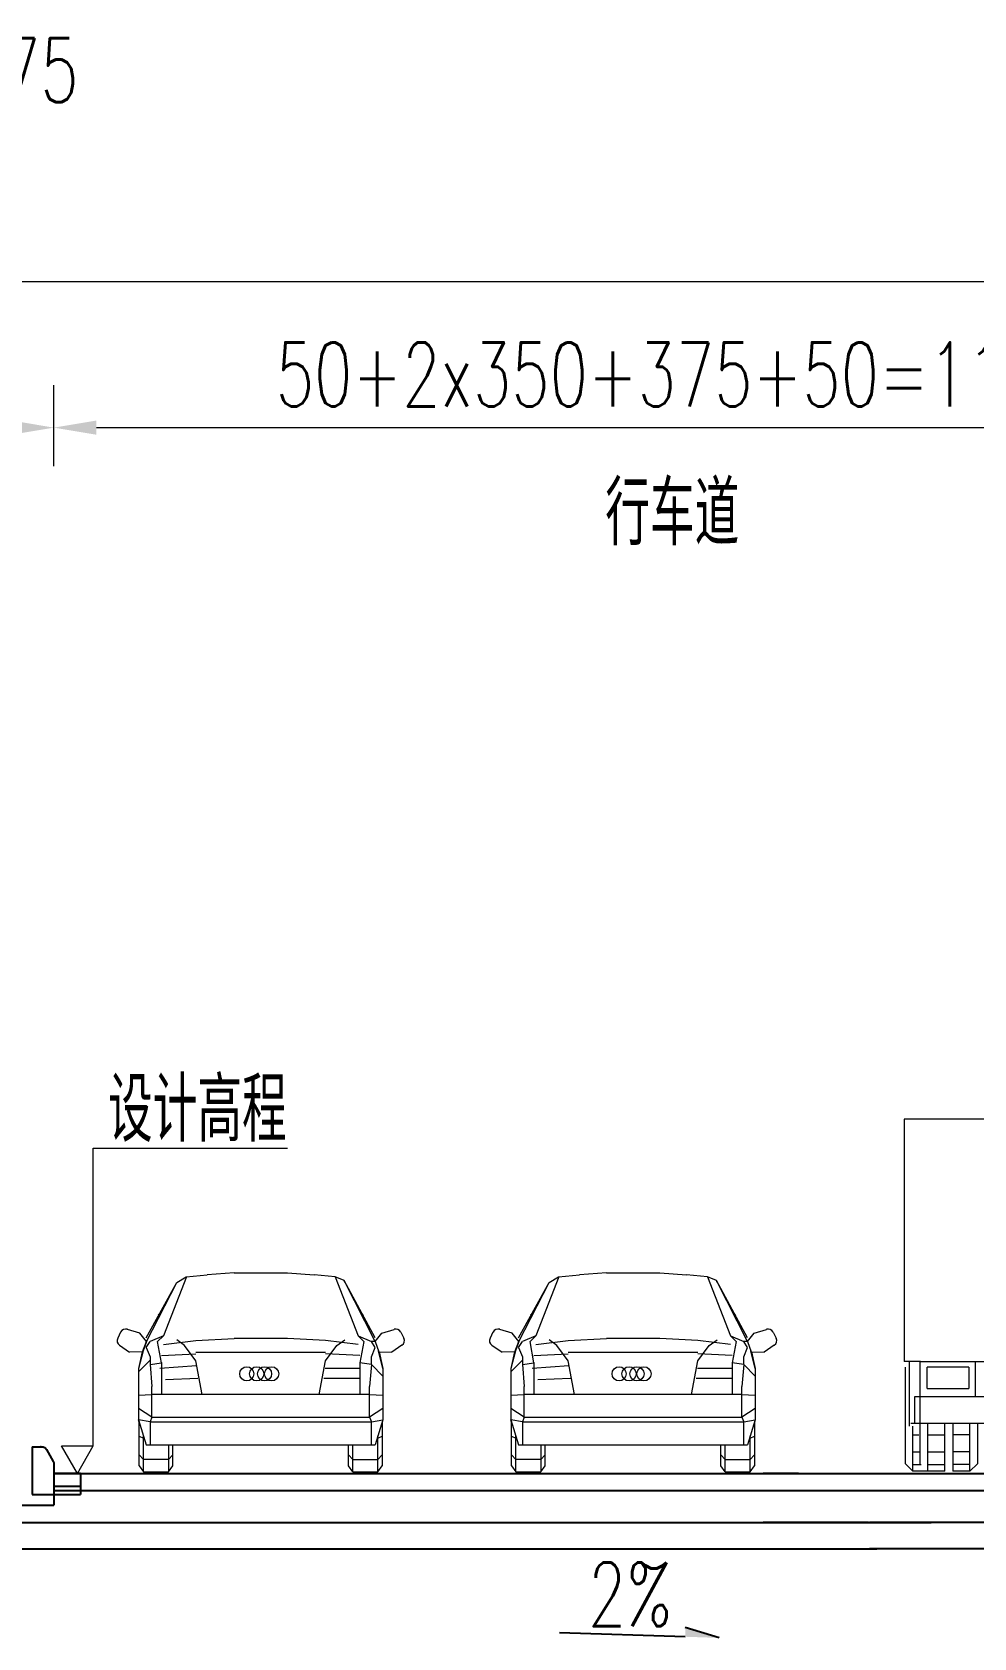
# Model space of a CAD drawing. Extents: x -1568 to -728, y -1287 to -990.
# Drawn here: x -907 to -862.7, y -1157.8 to -1082.4 of the extents above; entities that cross this region are included whole.
import ezdxf

# ---------------------------------------------------------------- set-up
doc = ezdxf.new("R2010")
doc.units = 0
doc.header["$LTSCALE"] = 5
doc.layers.get('0').update_dxf_attribs({"linetype": 'CONTINUOUS'})
doc.layers.get('Defpoints').update_dxf_attribs({"linetype": 'CONTINUOUS'})
doc.layers.add('PP-COM', color=7, linetype='CONTINUOUS')
doc.layers.add('文字', color=7, linetype='CONTINUOUS')
doc.layers.add('标注', color=4, linetype='CONTINUOUS', lineweight=15)
doc.layers.add('车人', color=7, linetype='CONTINUOUS', lineweight=9)
doc.styles.get("Standard").update_dxf_attribs({"font": 'simplex1.shx', "width": 0.7, "bigfont": 'hztxt.shx'})
doc.dimstyles.new('比例1：200', dxfattribs={"dimtxt": 3, "dimasz": 2, "dimexe": 2, "dimexo": 1, "dimgap": 1, "dimtad": 1, "dimlfac": 20, "dimzin": 13, "dimdsep": 46, "dimtxsty": 'Standard', "dimcen": -0.09, "dimclrd": 256, "dimclre": 256, "dimclrt": 7, "dimaunit": 1, "dimadec": 0, "dimazin": 2, "dimtfac": 0.0005, "dimtix": 1, "dimtmove": 2, "dimatfit": 3, "dimfxl": 0, "dimtolj": 1, "dimtzin": 13, "dimlwd": -1, "dimlwe": -1, "dimarcsym": 0})

# ---------------------------------------------------------------- blocks, each defined once
blk = doc.blocks.new('*D12')
at = {"layer": 'Defpoints', "color": 0}
for p in [(-818.442, -1094.09), (-1043.434, -1100.961), (-818.442, -1101.194)]:
    blk.add_point(p, dxfattribs=at)
at = {"layer": '标注'}
for p, q in [((-1043.434, -1099.961), (-1043.434, -1092.09)), ((-818.442, -1100.09), (-818.442, -1092.09)), ((-1041.434, -1094.09), (-820.442, -1094.09))]:
    blk.add_line(p, q, dxfattribs=at)
for points in [[(-1041.434, -1093.756), (-1041.434, -1094.423), (-1043.434, -1094.09)], [(-820.442, -1093.756), (-820.442, -1094.423), (-818.442, -1094.09)]]:
    blk.add_solid(points, dxfattribs=at)
at = {"layer": '标注', "color": 7, "insert": (-930.938, -1091.59), "char_height": 3, "attachment_point": 5}
blk.add_mtext('\\A1;道路总宽45m', dxfattribs=at)
blk = doc.blocks.new('*D13')
at = {"layer": 'Defpoints', "color": 0}
for p in [(-847.184, -1100.961), (-905.934, -1103.776), (-847.184, -1103.776)]:
    blk.add_point(p, dxfattribs=at)
at = {"layer": '标注'}
for p, q in [((-905.934, -1102.776), (-905.934, -1098.961)), ((-847.184, -1102.776), (-847.184, -1098.961)), ((-903.934, -1100.961), (-849.184, -1100.961))]:
    blk.add_line(p, q, dxfattribs=at)
for points in [[(-903.934, -1100.627), (-903.934, -1101.294), (-905.934, -1100.961)], [(-849.184, -1100.627), (-849.184, -1101.294), (-847.184, -1100.961)]]:
    blk.add_solid(points, dxfattribs=at)
at = {"layer": '标注', "color": 7, "insert": (-876.559, -1098.461), "char_height": 3, "attachment_point": 5}
blk.add_mtext('\\A1;50+2x350+375+50=1175', dxfattribs=at)
blk = doc.blocks.new('cs2')
for p, q in [((4729.919, 1071.662), (4729.598, 1071.096)), ((4730.588, 1071.789), (4730.136, 1071.789)), ((4730.588, 1071.789), (4730.588, 1069.539)), ((4729.565, 1070.973), (4729.565, 1069.039)), ((4730.588, 1069.539), (4729.565, 1069.539))]:
    blk.add_line(p, q)
for centre, start, end in [((4730.136, 1071.539), 90, 150.42004), ((4729.815, 1070.973), 150.42004, 180)]:
    blk.add_arc(centre, 0.25, start, end)
blk.add_point((4730.18, 1071.789))
blk = doc.blocks.new('*D14')
at = {"layer": 'Defpoints', "color": 0}
for p in [(-905.934, -1100.961), (-955.934, -1103.776), (-905.934, -1103.776)]:
    blk.add_point(p, dxfattribs=at)
at = {"layer": '标注'}
for p, q in [((-955.934, -1102.776), (-955.934, -1098.961)), ((-905.934, -1102.776), (-905.934, -1098.961)), ((-953.934, -1100.961), (-907.934, -1100.961))]:
    blk.add_line(p, q, dxfattribs=at)
for points in [[(-953.934, -1100.627), (-953.934, -1101.294), (-955.934, -1100.961)], [(-907.934, -1100.627), (-907.934, -1101.294), (-905.934, -1100.961)]]:
    blk.add_solid(points, dxfattribs=at)
at = {"layer": '标注', "color": 7, "insert": (-930.934, -1098.461), "char_height": 3, "attachment_point": 5}
blk.add_mtext('\\A1;1000', dxfattribs=at)
blk = doc.blocks.new('car')
at = {"layer": '车人', "color": 143}
for p, q in [((-0.874, 2.294), (-1.144, 1.598)), ((-0.987, 2.226), (-0.875, 2.294)), ((-0.875, 2.294), (-0.628, 2.316)), ((-0.314, 2.338), (-0.628, 2.316)), ((-0.314, 2.338), (0.314, 2.338)), ((0.314, 2.338), (0.628, 2.316)), ((0.874, 2.294), (0.628, 2.316)), ((0.982, 2.248), (0.874, 2.294)), ((0.874, 2.294), (1.144, 1.598)), ((-1.345, 1.576), (-0.987, 2.226)), ((-1.344, 1.533), (-0.987, 2.226)), ((0.987, 2.226), (0.982, 2.248)), ((1.344, 1.533), (0.982, 2.248)), ((1.345, 1.576), (0.982, 2.248)), ((-1.201, 1.848), (-1.204, 1.843)), ((1.201, 1.848), (1.204, 1.843)), ((-1.646, 1.641), (-1.68, 1.572)), ((-1.421, 1.63), (-1.567, 1.675)), ((-1.343, 1.531), (-1.421, 1.63)), ((-1.388, 1.411), (-1.343, 1.531)), ((-1.343, 1.531), (-1.387, 1.411)), ((-1.346, 1.463), (-1.3, 1.531)), ((-1.144, 1.598), (-1.3, 1.531)), ((-1.211, 1.531), (-1.144, 1.598)), ((-1.166, 1.284), (-1.211, 1.531)), ((-1.144, 1.499), (-0.762, 1.544)), ((-0.894, 1.486), (-0.987, 1.553)), ((-0.762, 1.544), (-0.314, 1.566)), ((0.314, 1.566), (-0.314, 1.566)), ((0.762, 1.544), (0.314, 1.566)), ((1.144, 1.499), (0.762, 1.544)), ((0.894, 1.486), (0.987, 1.553)), ((1.211, 1.531), (1.144, 1.598)), ((1.144, 1.598), (1.3, 1.531)), ((1.211, 1.531), (1.166, 1.284)), ((1.345, 1.463), (1.3, 1.531)), ((1.343, 1.531), (1.3, 1.531)), ((1.343, 1.531), (1.421, 1.63)), ((1.343, 1.531), (1.387, 1.411)), ((1.421, 1.63), (1.567, 1.675)), ((1.646, 1.641), (1.68, 1.572)), ((-1.659, 1.488), (-1.54, 1.406)), ((-1.387, 1.411), (-1.54, 1.406)), ((-1.383, 1.424), (-1.435, 1.217)), ((-1.392, 1.41), (-1.435, 1.217)), ((-1.346, 1.463), (-1.3, 1.352)), ((-1.3, 1.352), (-1.3, 1.262)), ((-1.166, 1.367), (-0.762, 1.389)), ((-0.762, 1.306), (-0.894, 1.486)), ((-0.762, 1.406), (0.762, 1.406)), ((0.762, 1.306), (0.894, 1.486)), ((1.166, 1.367), (0.762, 1.389)), ((1.3, 1.352), (1.345, 1.463)), ((1.3, 1.262), (1.3, 1.352)), ((1.435, 1.217), (1.383, 1.424)), ((1.387, 1.411), (1.54, 1.406)), ((1.392, 1.41), (1.435, 1.217)), ((1.659, 1.488), (1.54, 1.406)), ((-1.3, 1.312), (-1.435, 1.177)), ((-1.435, 1.217), (-1.435, 0.612)), ((-1.3, 1.262), (-1.166, 1.284)), ((-1.3, 1.262), (-1.278, 1.003)), ((-1.166, 1.286), (-1.166, 0.912)), ((-0.687, 0.912), (-0.763, 1.306)), ((0.686, 0.912), (0.762, 1.306)), ((1.166, 1.286), (1.166, 0.912)), ((1.3, 1.262), (1.166, 1.284)), ((1.3, 1.262), (1.278, 1.003)), ((1.3, 1.262), (1.435, 1.127)), ((1.435, 1.217), (1.435, 0.612)), ((-1.278, 0.645), (-1.278, 1.003)), ((1.278, 0.645), (1.278, 1.003)), ((-1.435, 0.902), (-1.278, 0.912)), ((1.278, 0.912), (-1.278, 0.912)), ((1.278, 0.912), (1.435, 0.902)), ((-1.278, 0.645), (-1.435, 0.745)), ((-1.3, 0.589), (-1.435, 0.612)), ((-1.435, 0.612), (-1.428, 0.587)), ((-1.429, 0.587), (-1.435, 0.612)), ((-1.435, 0.612), (-1.346, 0.32)), ((-1.429, 0.074), (-1.429, 0.59)), ((-1.278, 0.645), (-1.3, 0.589)), ((-1.3, 0.589), (-1.3, 0.32)), ((-1.3, 0.589), (1.3, 0.589)), ((-1.278, 0.645), (1.278, 0.645)), ((1.435, 0.745), (1.278, 0.645)), ((1.278, 0.645), (1.3, 0.589)), ((1.3, 0.589), (1.435, 0.612)), ((1.3, 0.32), (1.3, 0.589)), ((1.435, 0.612), (1.345, 0.32)), ((1.435, 0.612), (1.428, 0.587)), ((1.428, 0.59), (1.428, 0.074)), ((1.429, 0.587), (1.435, 0.612)), ((-1.429, 0.419), (-1.378, 0.398)), ((-1.378, 0), (-1.378, 0.424)), ((-1.369, 0.398), (-1.378, 0.398)), ((1.377, 0.398), (1.369, 0.398)), ((1.377, 0), (1.377, 0.424)), ((1.377, 0.398), (1.428, 0.419)), ((-1.429, 0.2), (-1.378, 0.146)), ((-1.346, 0.32), (1.345, 0.32)), ((-1.083, 0.32), (-1.083, 0)), ((-1.032, 0.2), (-1.083, 0.146)), ((-1.032, 0.074), (-1.032, 0.32)), ((1.031, 0.074), (1.031, 0.32)), ((1.031, 0.2), (1.083, 0.146)), ((1.083, 0), (1.083, 0.32)), ((1.428, 0.2), (1.377, 0.146)), ((-1.429, 0.074), (-1.378, 0)), ((-1.083, 0.146), (-1.378, 0.146)), ((-1.378, 0), (-1.083, 0)), ((-1.083, 0), (-1.032, 0.074)), ((1.083, 0), (1.031, 0.074)), ((1.083, 0.146), (1.377, 0.146)), ((1.083, 0), (1.377, 0)), ((1.377, 0), (1.428, 0.074))]:
    blk.add_line(p, q, dxfattribs=at)
at = {"layer": '车人', "color": 143, "linetype": 'Continuous'}
for p, q in [((-1.185, 1.219), (-0.753, 1.252)), ((0.758, 1.219), (1.173, 1.219)), ((-1.118, 1.086), (-0.737, 1.103)), ((0.741, 1.103), (1.156, 1.103))]:
    blk.add_line(p, q, dxfattribs=at)
at = {"layer": '车人', "color": 143}
for centre in [(-0.164, 1.153), (-0.047, 1.153), (0.045, 1.153), (0.128, 1.153)]:
    blk.add_circle(centre, 0.0833, dxfattribs=at)
for centre, start, end in [((-1.621, 1.543), 153.6733, 235.4221), ((-1.586, 1.612), 72.6944, 153.6733), ((1.586, 1.612), 26.3267, 107.3056), ((1.621, 1.543), 304.5779, 26.3267)]:
    blk.add_arc(centre, 0.0667, start, end, dxfattribs=at)
blk = doc.blocks.new('carb')
at = {"layer": '车人', "color": 143}
for p, q in [((-1.517, 4.136), (-1.517, 1.286)), ((1.518, 4.136), (-1.517, 4.136)), ((1.518, 4.136), (1.518, 1.286)), ((-1.328, 1.286), (-1.517, 1.286)), ((-1.504, 0.087), (-1.504, 1.22)), ((-1.454, 0.528), (-1.454, 1.286)), ((-1.33, 0.087), (-1.33, 1.286)), ((-0.758, 1.223), (-1.248, 1.223)), ((-1.248, 0.971), (-1.248, 1.223)), ((-0.758, 1.223), (-0.758, 0.971)), ((-0.68, 0.875), (-0.68, 1.286)), ((-0.537, 1.286), (-0.537, 1.018)), ((0.537, 1.018), (0.537, 1.286)), ((0.68, 0.875), (0.68, 1.286)), ((0.759, 1.223), (0.759, 0.971)), ((0.759, 1.223), (1.249, 1.223)), ((1.249, 1.223), (1.249, 0.971)), ((1.328, 0.087), (1.328, 1.286)), ((1.518, 1.286), (1.329, 1.286)), ((1.455, 0.528), (1.455, 1.286)), ((1.504, 0.087), (1.504, 1.22)), ((-1.248, 0.971), (-0.758, 0.971)), ((-0.537, 1.018), (0.537, 1.018)), ((0.759, 0.971), (1.249, 0.971)), ((-1.391, 0.875), (1.391, 0.875)), ((-1.391, 0.559), (-1.391, 0.875)), ((-1.331, 0.875), (-1.329, 0.878)), ((1.33, 0.878), (1.332, 0.875)), ((1.391, 0.559), (1.391, 0.875)), ((1.44, 0.559), (-1.44, 0.559)), ((-1.415, 0), (-1.415, 0.527)), ((-1.415, 0.427), (-1.346, 0.427)), ((-1.241, 0), (-1.241, 0.559)), ((-1.241, 0.427), (-1.039, 0.427)), ((-1.039, 0), (-1.039, 0.559)), ((-0.947, 0.559), (-0.947, 0)), ((-0.745, 0.427), (-0.947, 0.427)), ((-0.745, 0), (-0.745, 0.559)), ((-0.656, 0.559), (-0.656, 0.087)), ((0.656, 0.559), (0.656, 0.087)), ((0.745, 0.559), (0.745, 0)), ((0.745, 0.427), (0.947, 0.427)), ((0.947, 0), (0.947, 0.559)), ((1.039, 0.559), (1.039, 0)), ((1.039, 0.427), (1.241, 0.427)), ((1.241, 0), (1.241, 0.559)), ((1.415, 0.427), (1.347, 0.427)), ((1.415, 0.527), (1.415, 0)), ((-1.415, 0.227), (-1.33, 0.227)), ((-1.241, 0.227), (-1.039, 0.227)), ((-0.745, 0.227), (-0.947, 0.227)), ((0.745, 0.227), (0.947, 0.227)), ((1.039, 0.227), (1.241, 0.227)), ((1.415, 0.227), (1.33, 0.227)), ((-1.504, 0.087), (-1.415, 0)), ((-1.415, 0.079), (-1.32, 0.079)), ((-1.039, 0), (-1.415, 0)), ((-1.241, 0.079), (-1.039, 0.079)), ((-0.745, 0.079), (-0.947, 0.079)), ((-0.745, 0), (-0.947, 0)), ((-0.656, 0.087), (-0.745, 0)), ((0.656, 0.087), (0.745, 0)), ((0.745, 0.079), (0.947, 0.079)), ((0.947, 0), (0.745, 0)), ((1.241, 0.079), (1.039, 0.079)), ((1.415, 0), (1.039, 0)), ((1.321, 0.079), (1.415, 0.079)), ((1.504, 0.087), (1.415, 0))]:
    blk.add_line(p, q, dxfattribs=at)
at = {"layer": '车人', "color": 143, "linetype": 'Continuous'}
for p, q in [((0, 4.136), (0, 1.286)), ((-1.33, 1.286), (1.455, 1.286))]:
    blk.add_line(p, q, dxfattribs=at)

msp = doc.modelspace()

# ---------------------------------------------------------------- linework, layer by layer
for p, q in [((-905.93411, -1150.09532), (-905.93411, -1151.39532)), ((-904.68411, -1150.09532), (-905.93411, -1150.09532)), ((-905.93411, -1150.0994), (-847.18411, -1150.0994)), ((-904.68411, -1150.09532), (-904.68411, -1150.24532)), ((-904.68411, -1150.09532), (-904.68411, -1150.29532)), ((-904.68411, -1150.09532), (-904.68411, -1150.69532)), ((-904.68411, -1150.29532), (-904.68411, -1150.49532)), ((-904.68411, -1150.49532), (-904.68411, -1151.04532)), ((-870.93411, -1150.0994), (-872.59488, -1150.0994)), ((-905.93411, -1150.69532), (-904.68411, -1150.69532)), ((-905.93411, -1150.8994), (-848.43411, -1150.8994)), ((-905.93411, -1151.09532), (-904.68411, -1151.09532)), ((-904.68411, -1150.59532), (-904.68411, -1150.89532)), ((-904.68411, -1150.69532), (-904.68411, -1151.09532)), ((-904.68411, -1150.89532), (-904.68411, -1151.09532)), ((-907.43411, -1151.59532), (-905.93411, -1151.59532)), ((-907.93525, -1152.3994), (-867.26379, -1152.3994)), ((-905.93411, -1152.3994), (-864.70593, -1152.3994)), ((-867.6423, -1152.3994), (-872.59488, -1152.3994)), ((-872.59488, -1152.3994), (-872.59488, -1152.3994)), ((-871.49982, -1152.3994), (-872.26379, -1152.3994)), ((-845.1423, -1152.3994), (-867.59488, -1152.3994)), ((-907.93525, -1153.6494), (-867.26379, -1153.6494)), ((-845.1423, -1153.6494), (-867.59488, -1153.6494))]:
    msp.add_line(p, q)
at = {"linetype": 'Continuous'}
for p, q in [((-869.68411, -1150.0994), (-869.68411, -1150.0994)), ((-905.93411, -1150.69532), (-905.93411, -1150.69532)), ((-905.93411, -1151.19532), (-905.93411, -1151.19532))]:
    msp.add_line(p, q, dxfattribs=at)
at = {"layer": '文字', "ltscale": 10}
for p, q in [((-874.66411, -1157.82587), (-876.25765, -1157.33048)), ((-876.26517, -1157.77368), (-882.17311, -1157.5811))]:
    msp.add_line(p, q, dxfattribs=at)
msp.add_solid([(-874.66411, -1157.82587), (-876.25765, -1157.33048), (-876.26517, -1157.77368)], dxfattribs=at)
at = {"layer": '标注'}
for p, q in [((-904.08134, -1148.80338), (-904.08134, -1134.81093)), ((-904.08134, -1134.81093), (-894.94927, -1134.81093)), ((-904.82959, -1150.0994), (-905.57785, -1148.80338)), ((-905.57785, -1148.80338), (-904.08134, -1148.80338)), ((-904.82959, -1150.0994), (-904.08134, -1148.80338))]:
    msp.add_line(p, q, dxfattribs=at)

# ---------------------------------------------------------------- block references
at = {"xscale": 3.999999999999545, "yscale": 3.999999999999773, "zscale": 4}
for p in [(-896.21247, -1150.03091), (-878.71247, -1150.03091)]:
    msp.add_blockref('car', p, dxfattribs=at)
at = {"layer": 'PP-COM', "xscale": -1}
msp.add_blockref('cs2', (3823.63084, -2220.63434), dxfattribs=at)
at = {"layer": '车人', "xscale": 3.999999999999545, "yscale": 3.999999999999773, "zscale": 4}
msp.add_blockref('carb', (-859.89959, -1149.99046), dxfattribs=at)

# ---------------------------------------------------------------- texts
at = {"layer": '文字', "width": 0.7}
for s, p in [('适用于K1+651.497~K1+951.475', (-948.68882, -1085.66455)), ('行车道', (-880.02232, -1106.48844)), ('设计高程', (-903.39127, -1134.51342)), ('2%', (-880.83037, -1157.28248))]:
    msp.add_text(s, height=3, dxfattribs=at).set_placement(p)

# ---------------------------------------------------------------- dimensions: what is measured, and where the dimension line sits
at = {"layer": '标注'}
dim = msp.add_linear_dim(base=(-818.4424, -1094.08956), p1=(-1043.43411, -1100.96078), p2=(-818.4424, -1101.19432), text='道路总宽45m', dimstyle='比例1：200', override={"dimtxsty": 'Standard'}, dxfattribs=at)
dim.commit()
dim.dimension.update_dxf_attribs({"geometry": '*D12', "text_midpoint": (-930.93825, -1091.58956)})
dim = msp.add_linear_dim(base=(-905.93411, -1100.96078), p1=(-955.93411, -1103.77565), p2=(-905.93411, -1103.77565), dimstyle='比例1：200', override={"dimtxsty": 'Standard'}, dxfattribs=at)
dim.commit()
dim.dimension.update_dxf_attribs({"geometry": '*D14', "text_midpoint": (-930.93411, -1098.46078)})
dim = msp.add_linear_dim(base=(-847.18411, -1100.96078), p1=(-905.93411, -1103.77565), p2=(-847.18411, -1103.77565), angle=180, text='50+2x350+375+50=1175', dimstyle='比例1：200', override={"dimtxsty": 'Standard'}, dxfattribs=at)
dim.commit()
dim.dimension.update_dxf_attribs({"geometry": '*D13', "text_midpoint": (-876.55911, -1098.46078)})

doc.saveas('drawing.dxf')
